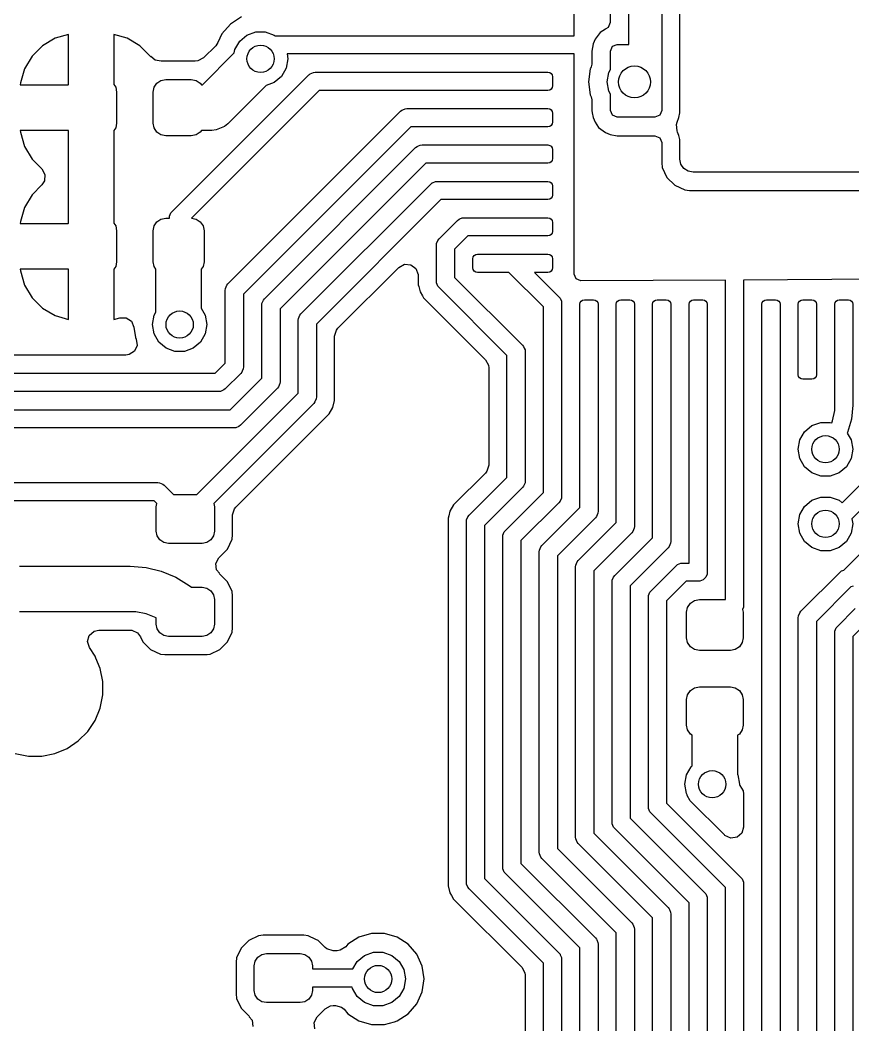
# Model space of a CAD drawing. Extents: x 51 to 261, y -150 to -32.
# Drawn here: x 104.66 to 113.81, y -124.84 to -113.8 of the extents above; entities that cross this region are included whole.
import ezdxf

# ---------------------------------------------------------------- set-up
doc = ezdxf.new("R2010")
doc.units = 0
doc.layers.add('BLACK', color=7, linetype='CONTINUOUS')

msp = doc.modelspace()

# ---------------------------------------------------------------- linework, layer by layer
at = {"layer": 'BLACK', "linetype": 'CONTINUOUS'}
for p, q in [((110.749239, -113.973566), (110.749239, -111.146814)), ((111.143739, -111.741567), (111.143739, -113.828619)), ((111.349239, -114.067566), (111.349239, -111.741566)), ((111.710989, -112.377203), (111.710989, -113.842965)), ((111.911489, -114.818707), (111.911489, -112.417566)), ((107.094421, -113.766361), (106.973344, -113.844172)), ((111.143739, -113.828619), (111.122065, -113.880945)), ((106.973344, -113.844172), (106.879094, -113.952942)), ((107.154471, -113.966508), (107.252377, -113.930874)), ((107.252377, -113.930874), (107.356565, -113.930874)), ((107.356565, -113.930874), (107.454471, -113.966508)), ((111.033976, -113.936013), (110.981055, -114.010599)), ((111.033978, -113.936011), (111.033976, -113.936013)), ((111.092278, -113.899379), (111.033978, -113.936011)), ((111.098059, -113.896985), (111.092278, -113.899379)), ((111.122065, -113.880945), (111.098059, -113.896985)), ((111.710989, -113.842965), (111.710989, -114.474648)), ((105.047045, -114.000533), (104.907864, -114.082844)), ((105.047048, -114.000531), (105.047045, -114.000533)), ((105.193237, -113.958059), (105.047048, -114.000531)), ((105.193239, -113.95806), (105.193237, -113.958059)), ((105.193239, -114.510041), (105.193239, -113.95806)), ((105.69324, -113.958059), (105.693239, -113.95806)), ((105.693239, -113.95806), (105.693239, -114.510041)), ((105.839429, -114.000531), (105.69324, -113.958059)), ((105.839432, -114.000533), (105.839429, -114.000531)), ((105.978613, -114.082844), (105.839432, -114.000533)), ((106.836566, -114.046061), (106.811454, -114.082228)), ((106.879092, -113.952945), (106.836566, -114.046061)), ((106.879094, -113.952942), (106.879092, -113.952945)), ((107.022563, -114.12371), (107.074658, -114.03348)), ((107.074658, -114.03348), (107.154471, -113.966508)), ((107.454471, -113.966508), (107.462882, -113.973566)), ((107.462882, -113.973566), (110.073989, -113.973566)), ((110.073989, -113.973566), (110.461489, -113.973566)), ((110.461489, -113.973566), (110.749239, -113.973566)), ((110.981055, -114.010599), (110.959383, -114.06292)), ((104.907855, -114.082851), (104.793524, -114.197182)), ((104.907864, -114.082844), (104.907855, -114.082851)), ((105.978622, -114.082851), (105.978613, -114.082844)), ((106.092953, -114.197182), (105.978622, -114.082851)), ((106.664667, -114.512566), (107.015935, -114.161297)), ((106.811454, -114.082228), (106.677748, -114.215934)), ((107.015935, -114.161297), (107.022563, -114.12371)), ((110.95938, -114.06293), (110.943739, -114.141567)), ((110.943739, -114.141567), (110.943739, -114.284722)), ((110.959383, -114.06292), (110.95938, -114.06293)), ((111.149239, -114.141566), (111.170913, -114.08924)), ((111.149239, -114.344527), (111.149239, -114.141566)), ((111.170913, -114.08924), (111.223239, -114.067566)), ((111.223239, -114.067566), (111.349239, -114.067566)), ((104.793517, -114.197191), (104.711207, -114.33637)), ((104.793524, -114.197182), (104.793517, -114.197191)), ((106.097738, -114.203351), (106.092953, -114.197182)), ((106.099203, -114.202214), (106.097738, -114.203351)), ((106.144664, -114.242567), (106.099203, -114.202214)), ((106.213698, -114.253335), (106.144664, -114.242567)), ((106.214985, -114.253166), (106.213698, -114.253335)), ((106.223341, -114.252066), (106.214985, -114.253166)), ((106.587199, -114.252066), (106.223341, -114.252066)), ((106.616425, -114.249419), (106.587199, -114.251601)), ((106.587199, -114.251601), (106.587199, -114.252066)), ((106.677748, -114.215934), (106.616425, -114.249419)), ((107.604471, -114.226316), (107.586379, -114.328922)), ((109.686489, -114.173566), (107.59517, -114.173566)), ((107.59517, -114.173566), (107.604471, -114.226316)), ((110.073989, -114.173566), (109.686489, -114.173566)), ((110.749239, -114.173566), (110.073989, -114.173566)), ((110.749239, -116.593162), (110.749239, -114.173566)), ((104.711205, -114.336375), (104.666094, -114.491647)), ((104.711207, -114.33637), (104.711205, -114.336375)), ((107.586379, -114.328922), (107.534284, -114.419152)), ((107.841783, -114.397549), (107.848914, -114.390419)), ((107.848914, -114.390419), (107.884962, -114.375487)), ((107.884962, -114.375487), (107.904471, -114.373566)), ((107.904471, -114.373566), (110.073989, -114.373566)), ((110.073989, -114.373566), (110.461489, -114.373566)), ((110.461489, -114.373566), (110.480623, -114.377372)), ((110.480623, -114.377372), (110.496844, -114.388211)), ((110.496844, -114.388211), (110.507683, -114.404432)), ((110.926823, -114.337862), (110.906342, -114.480316)), ((110.928613, -114.333943), (110.926823, -114.337862)), ((110.937053, -114.315459), (110.928613, -114.333943)), ((110.943739, -114.284722), (110.937053, -114.315459)), ((111.111989, -114.480316), (111.130081, -114.37771)), ((111.130081, -114.37771), (111.149239, -114.344527)), ((104.666093, -114.491653), (104.664448, -114.512565)), ((104.666094, -114.491647), (104.666093, -114.491653)), ((106.133896, -114.53899), (106.164244, -114.493571)), ((106.164244, -114.493571), (106.209663, -114.463223)), ((106.209663, -114.463223), (106.263239, -114.452566)), ((106.263239, -114.452566), (106.543239, -114.452566)), ((106.332528, -115.905366), (107.833761, -114.404134)), ((106.543239, -114.452566), (106.596815, -114.463223)), ((106.596815, -114.463223), (106.642234, -114.493571)), ((106.642234, -114.493571), (106.654926, -114.512566)), ((107.454471, -114.486124), (107.366026, -114.518314)), ((107.534284, -114.419152), (107.454471, -114.486124)), ((107.833761, -114.404134), (107.841783, -114.397549)), ((110.507683, -114.404432), (110.511489, -114.423566)), ((110.511489, -114.423566), (110.511489, -114.523566)), ((110.906342, -114.480316), (110.926823, -114.62277)), ((111.130081, -114.582922), (111.111989, -114.480316)), ((111.710989, -114.474648), (111.711989, -114.480316)), ((111.711989, -114.480316), (111.710989, -114.485983)), ((111.710989, -114.485983), (111.71099, -114.793566)), ((104.664448, -114.512565), (104.664449, -114.512566)), ((104.664449, -114.512566), (105.191552, -114.512566)), ((105.191552, -114.512566), (105.193239, -114.510041)), ((105.693239, -114.510041), (105.712582, -114.53899)), ((105.712582, -114.53899), (105.723239, -114.592566)), ((105.723239, -114.592566), (105.723239, -114.932566)), ((106.123239, -114.592566), (106.133896, -114.53899)), ((106.123239, -114.932566), (106.123239, -114.592566)), ((107.947171, -114.573566), (106.544017, -115.97672)), ((106.654926, -114.512566), (106.664667, -114.512566)), ((107.366026, -114.518314), (106.944998, -114.939343)), ((109.686489, -114.573566), (107.947171, -114.573566)), ((110.461489, -114.573566), (109.686489, -114.573566)), ((110.480623, -114.56976), (110.461489, -114.573566)), ((110.496844, -114.558921), (110.480623, -114.56976)), ((110.507683, -114.5427), (110.496844, -114.558921)), ((110.511489, -114.523566), (110.507683, -114.5427)), ((111.149239, -114.616104), (111.130081, -114.582922)), ((110.926823, -114.62277), (110.926823, -114.622771)), ((110.926823, -114.622771), (110.926824, -114.622773)), ((110.926824, -114.622773), (110.936045, -114.642964)), ((110.936045, -114.642964), (110.937052, -114.645168)), ((110.937052, -114.645168), (110.943739, -114.675909)), ((110.943739, -114.675909), (110.943739, -114.793566)), ((111.149239, -114.793566), (111.149239, -114.616104)), ((106.94476, -116.700155), (108.84206, -114.802856)), ((108.84206, -114.802856), (108.857213, -114.790419)), ((108.857213, -114.790419), (108.867771, -114.786045)), ((108.867771, -114.786045), (108.893262, -114.775487)), ((108.893262, -114.775487), (108.912771, -114.773566)), ((108.912771, -114.773566), (110.073989, -114.773566)), ((110.073989, -114.773566), (110.461489, -114.773566)), ((110.461489, -114.773566), (110.480623, -114.777372)), ((110.480623, -114.777372), (110.496844, -114.788211)), ((110.496844, -114.788211), (110.507683, -114.804432)), ((110.507683, -114.804432), (110.511489, -114.823566)), ((110.511489, -114.823566), (110.511489, -114.923566)), ((110.943739, -114.793566), (110.948905, -114.81954)), ((110.948905, -114.81954), (110.95938, -114.872201)), ((111.170913, -114.845892), (111.149239, -114.793566)), ((111.71099, -114.793566), (111.689316, -114.845892)), ((111.900847, -114.872207), (111.911489, -114.818707)), ((105.723239, -114.932566), (105.712582, -114.986142)), ((106.133896, -114.986142), (106.123239, -114.932566)), ((106.944998, -114.939343), (106.907118, -114.970428)), ((110.507683, -114.9427), (110.496844, -114.958921)), ((110.511489, -114.923566), (110.507683, -114.9427)), ((110.95938, -114.872201), (110.959383, -114.872211)), ((110.959383, -114.872211), (110.981053, -114.924528)), ((110.981053, -114.924528), (110.981055, -114.924532)), ((110.981055, -114.924532), (110.981056, -114.924533)), ((110.981056, -114.924533), (111.017684, -114.982827)), ((111.223239, -114.867566), (111.170913, -114.845892)), ((111.63699, -114.867566), (111.223239, -114.867566)), ((111.689316, -114.845892), (111.63699, -114.867566)), ((111.872394, -114.948302), (111.879862, -114.922869)), ((111.879862, -114.922869), (111.900847, -114.872207)), ((105.191552, -115.012566), (104.664449, -115.012566)), ((104.664449, -115.012566), (104.666093, -115.033476)), ((104.666093, -115.033476), (104.711207, -115.188761)), ((105.193239, -115.01509), (105.191552, -115.012566)), ((105.193239, -116.034041), (105.193239, -115.01509)), ((105.712582, -114.986142), (105.693239, -115.01509)), ((105.693239, -115.01509), (105.693239, -116.034041)), ((106.164244, -115.031561), (106.133896, -114.986142)), ((106.209663, -115.061909), (106.164244, -115.031561)), ((106.642234, -115.031561), (106.596815, -115.061909)), ((106.654926, -115.012566), (106.642234, -115.031561)), ((106.768221, -115.012566), (106.654926, -115.012566)), ((106.816994, -115.007762), (106.768221, -115.012566)), ((106.907114, -114.970433), (106.816994, -115.007762)), ((106.907118, -114.970428), (106.907114, -114.970433)), ((108.954192, -114.973566), (107.115471, -116.812287)), ((109.686489, -114.973566), (108.954192, -114.973566)), ((110.461489, -114.973566), (109.686489, -114.973566)), ((110.480623, -114.96976), (110.461489, -114.973566)), ((110.496844, -114.958921), (110.480623, -114.96976)), ((111.017684, -114.982827), (111.092272, -115.035749)), ((111.092272, -115.035749), (111.144598, -115.057423)), ((111.879863, -115.017769), (111.872394, -114.948302)), ((111.88637, -115.033476), (111.879863, -115.017769)), ((111.900844, -115.068419), (111.88637, -115.033476)), ((106.263239, -115.072566), (106.209663, -115.061909)), ((106.543239, -115.072566), (106.263239, -115.072566)), ((106.596815, -115.061909), (106.543239, -115.072566)), ((111.144598, -115.057423), (111.223239, -115.073066)), ((111.223239, -115.073066), (111.223241, -115.073066)), ((111.223241, -115.073066), (111.636989, -115.073066)), ((111.636989, -115.073066), (111.689315, -115.09474)), ((111.689315, -115.09474), (111.710989, -115.147066)), ((111.710989, -115.147066), (111.710989, -115.369926)), ((111.900847, -115.06843), (111.900844, -115.068419)), ((111.909863, -115.113756), (111.900847, -115.06843)), ((111.911489, -115.121929), (111.909863, -115.113756)), ((111.911489, -115.329566), (111.911489, -115.121929)), ((104.711207, -115.188761), (104.793517, -115.32794)), ((107.347066, -116.863535), (109.007746, -115.202855)), ((109.007746, -115.202855), (109.022899, -115.190419)), ((109.022899, -115.190419), (109.039903, -115.183376)), ((109.039903, -115.183376), (109.058948, -115.175487)), ((109.058948, -115.175487), (109.078457, -115.173566)), ((109.078457, -115.173566), (110.073989, -115.173566)), ((110.073989, -115.173566), (110.461489, -115.173566)), ((110.461489, -115.173566), (110.480623, -115.177372)), ((110.480623, -115.177372), (110.496844, -115.188211)), ((110.496844, -115.188211), (110.507683, -115.204432)), ((110.507683, -115.204432), (110.511489, -115.223566)), ((110.511489, -115.223566), (110.511489, -115.323566)), ((104.793517, -115.32794), (104.793524, -115.327949)), ((104.793524, -115.327949), (104.90246, -115.436885)), ((109.119879, -115.373566), (107.517777, -116.975668)), ((109.686489, -115.373566), (109.119879, -115.373566)), ((110.461489, -115.373566), (109.686489, -115.373566)), ((110.480623, -115.36976), (110.461489, -115.373566)), ((110.496844, -115.358921), (110.480623, -115.36976)), ((110.507683, -115.3427), (110.496844, -115.358921)), ((110.511489, -115.323566), (110.507683, -115.3427)), ((111.710989, -115.369926), (111.717595, -115.420104)), ((111.92245, -115.384672), (111.911489, -115.329566)), ((111.953666, -115.431389), (111.92245, -115.384672)), ((104.90246, -115.436885), (104.935945, -115.498208)), ((111.717595, -115.420104), (111.717595, -115.420106)), ((111.717595, -115.420106), (111.768938, -115.530211)), ((112.000383, -115.462605), (111.953666, -115.431389)), ((112.055489, -115.473566), (112.000383, -115.462605)), ((114.967489, -115.473566), (112.055489, -115.473566)), ((104.930961, -115.5679), (104.90246, -115.612247)), ((104.935945, -115.498208), (104.930961, -115.5679)), ((107.747066, -117.029221), (109.173432, -115.602855)), ((109.173432, -115.602855), (109.188586, -115.590419)), ((109.188586, -115.590419), (109.193267, -115.58848)), ((109.193267, -115.58848), (109.224634, -115.575487)), ((109.224634, -115.575487), (109.244143, -115.573566)), ((109.244143, -115.573566), (110.073989, -115.573566)), ((110.073989, -115.573566), (110.461489, -115.573566)), ((110.461489, -115.573566), (110.480623, -115.577372)), ((110.480623, -115.577372), (110.496844, -115.588211)), ((110.496844, -115.588211), (110.507683, -115.604432)), ((110.507683, -115.604432), (110.511489, -115.623566)), ((111.768938, -115.530211), (111.854845, -115.616118)), ((104.90246, -115.612247), (104.793524, -115.721182)), ((110.511489, -115.623566), (110.511489, -115.723566)), ((111.854845, -115.616118), (111.909897, -115.641788)), ((111.909897, -115.641788), (111.96495, -115.66746)), ((111.96495, -115.66746), (112.015126, -115.674066)), ((112.015126, -115.674066), (115.007851, -115.674065)), ((104.793517, -115.721191), (104.711207, -115.86037)), ((104.793524, -115.721182), (104.793517, -115.721191)), ((109.285565, -115.773566), (107.917777, -117.141354)), ((109.686489, -115.773566), (109.285565, -115.773566)), ((110.461489, -115.773566), (109.686489, -115.773566)), ((110.480623, -115.76976), (110.461489, -115.773566)), ((110.496844, -115.758921), (110.480623, -115.76976)), ((110.507683, -115.7427), (110.496844, -115.758921)), ((110.511489, -115.723566), (110.507683, -115.7427)), ((104.711205, -115.860375), (104.666094, -116.015647)), ((104.711207, -115.86037), (104.711205, -115.860375)), ((106.30516, -115.956568), (106.320092, -115.92052)), ((106.320092, -115.92052), (106.332528, -115.905366)), ((104.666093, -116.015653), (104.664448, -116.036565)), ((104.664448, -116.036565), (104.664449, -116.036566)), ((104.664449, -116.036566), (105.191552, -116.036566)), ((104.666094, -116.015647), (104.666093, -116.015653)), ((105.191552, -116.036566), (105.193239, -116.034041)), ((105.693239, -116.034041), (105.712582, -116.06299)), ((106.133896, -116.06299), (106.164244, -116.017571)), ((106.164244, -116.017571), (106.209663, -115.987223)), ((106.209663, -115.987223), (106.263239, -115.976566)), ((106.263239, -115.976566), (106.303239, -115.976566)), ((106.303239, -115.976077), (106.30516, -115.956568)), ((106.303239, -115.976566), (106.303239, -115.976077)), ((106.544017, -115.97672), (106.596815, -115.987223)), ((106.596815, -115.987223), (106.642234, -116.017571)), ((106.642234, -116.017571), (106.672582, -116.06299)), ((109.265778, -116.206495), (109.469418, -116.002856)), ((109.469418, -116.002856), (109.484571, -115.990419)), ((109.484571, -115.990419), (109.495129, -115.986045)), ((109.495129, -115.986045), (109.52062, -115.975487)), ((109.52062, -115.975487), (109.540129, -115.973566)), ((109.540129, -115.973566), (110.073989, -115.973566)), ((110.073989, -115.973566), (110.461489, -115.973566)), ((110.461489, -115.973566), (110.480623, -115.977372)), ((110.480623, -115.977372), (110.496844, -115.988211)), ((110.496844, -115.988211), (110.507683, -116.004432)), ((110.507683, -116.004432), (110.511489, -116.023566)), ((110.511489, -116.023566), (110.511489, -116.123566)), ((105.712582, -116.06299), (105.723239, -116.116566)), ((105.723239, -116.116566), (105.723239, -116.456566)), ((106.123239, -116.116566), (106.133896, -116.06299)), ((106.123239, -116.456566), (106.123239, -116.116566)), ((106.672582, -116.06299), (106.683239, -116.116566)), ((106.683239, -116.116566), (106.683239, -116.456566)), ((110.496844, -116.158921), (110.480623, -116.16976)), ((110.507683, -116.1427), (110.496844, -116.158921)), ((110.511489, -116.123566), (110.507683, -116.1427)), ((109.236489, -116.277206), (109.23841, -116.257697)), ((109.23841, -116.257697), (109.253342, -116.221649)), ((109.253342, -116.221649), (109.265778, -116.206495)), ((109.58155, -116.173566), (109.436489, -116.318627)), ((109.686489, -116.173566), (109.58155, -116.173566)), ((110.461489, -116.173566), (109.686489, -116.173566)), ((110.480623, -116.16976), (110.461489, -116.173566)), ((109.236489, -116.669926), (109.236489, -116.277206)), ((109.436489, -116.318627), (109.436489, -116.628504)), ((109.651134, -116.388211), (109.667355, -116.377372)), ((109.667355, -116.377372), (109.686489, -116.373566)), ((109.686489, -116.373566), (110.461489, -116.373566)), ((110.461489, -116.373566), (110.480623, -116.377372)), ((110.480623, -116.377372), (110.496844, -116.388211)), ((105.723239, -116.456566), (105.712582, -116.510142)), ((106.133896, -116.510142), (106.123239, -116.456566)), ((106.683239, -116.456566), (106.672582, -116.510142)), ((108.824308, -116.518372), (108.885631, -116.484887)), ((108.885631, -116.484887), (108.955323, -116.489871)), ((108.955323, -116.489871), (109.011256, -116.531743)), ((109.636489, -116.423566), (109.640295, -116.404432)), ((109.636489, -116.523566), (109.636489, -116.423566)), ((109.640295, -116.404432), (109.651134, -116.388211)), ((110.496844, -116.388211), (110.507683, -116.404432)), ((110.507683, -116.404432), (110.511489, -116.423566)), ((110.511489, -116.423566), (110.511489, -116.523566)), ((105.191552, -116.536566), (104.664449, -116.536566)), ((104.664449, -116.536566), (104.666093, -116.557476)), ((104.666093, -116.557476), (104.711207, -116.712761)), ((105.193239, -116.53909), (105.191552, -116.536566)), ((105.193239, -117.09107), (105.193239, -116.53909)), ((105.712582, -116.510142), (105.693239, -116.53909)), ((105.693239, -116.53909), (105.693239, -117.091069)), ((106.153239, -116.53909), (106.133896, -116.510142)), ((106.153239, -117.01063), (106.153239, -116.53909)), ((106.672582, -116.510142), (106.653239, -116.53909)), ((106.653239, -116.53909), (106.653239, -116.968258)), ((108.154596, -117.188084), (108.824308, -116.518372)), ((109.011256, -116.531743), (109.035673, -116.597207)), ((109.035673, -116.597207), (109.035989, -116.606053)), ((109.640295, -116.5427), (109.636489, -116.523566)), ((109.651134, -116.558921), (109.640295, -116.5427)), ((109.667355, -116.56976), (109.651134, -116.558921)), ((109.686489, -116.573566), (109.667355, -116.56976)), ((110.032567, -116.573566), (109.686489, -116.573566)), ((110.411489, -116.952487), (110.032567, -116.573566)), ((110.461489, -116.573566), (110.315411, -116.573566)), ((110.315411, -116.573566), (110.582199, -116.840355)), ((110.480623, -116.56976), (110.461489, -116.573566)), ((110.496844, -116.558921), (110.480623, -116.56976)), ((110.507683, -116.5427), (110.496844, -116.558921)), ((110.511489, -116.523566), (110.507683, -116.5427)), ((110.74924, -116.593565), (110.749239, -116.593162)), ((110.771199, -116.645772), (110.74924, -116.593565)), ((106.932324, -116.715309), (106.94476, -116.700155)), ((109.035989, -116.606053), (109.035989, -116.709488)), ((109.035989, -116.709488), (109.041361, -116.729536)), ((109.23841, -116.689435), (109.236489, -116.669926)), ((109.253342, -116.725483), (109.23841, -116.689435)), ((109.436489, -116.628504), (110.1822, -117.374216)), ((110.823642, -116.667161), (110.771199, -116.645772)), ((112.411489, -116.65852), (110.823642, -116.667161)), ((112.411489, -116.923566), (112.411489, -116.65852)), ((115.940471, -116.639316), (112.611489, -116.657431)), ((112.611489, -116.657431), (112.611489, -116.923566)), ((104.711207, -116.712761), (104.793517, -116.85194)), ((106.915471, -116.770866), (106.917392, -116.751357)), ((106.915471, -117.57179), (106.915471, -116.770866)), ((106.917392, -116.751357), (106.932324, -116.715309)), ((107.115471, -116.812287), (107.115471, -117.613212)), ((109.041361, -116.729536), (109.056468, -116.785917)), ((109.056468, -116.785917), (109.05647, -116.78592)), ((109.05647, -116.78592), (109.082997, -116.831865)), ((109.265778, -116.740637), (109.253342, -116.725483)), ((110.011489, -117.486347), (109.265778, -116.740637)), ((104.793517, -116.85194), (104.793524, -116.851949)), ((104.793524, -116.851949), (104.907855, -116.96628)), ((107.317777, -116.934246), (107.319698, -116.914737)), ((107.319698, -116.914737), (107.33463, -116.878689)), ((107.33463, -116.878689), (107.347066, -116.863535)), ((109.082997, -116.831865), (109.082998, -116.831868)), ((109.082998, -116.831868), (109.096024, -116.85443)), ((109.096024, -116.85443), (109.09603, -116.854438)), ((109.09603, -116.854438), (109.77467, -117.533078)), ((110.582199, -116.840355), (110.594636, -116.855508)), ((110.594636, -116.855508), (110.594636, -116.855509)), ((110.594636, -116.855509), (110.609568, -116.891557)), ((110.609568, -116.891557), (110.611489, -116.911066)), ((110.611489, -116.911066), (110.611489, -119.033403)), ((110.811489, -116.923566), (110.815295, -116.904432)), ((110.811489, -117.311066), (110.811489, -116.923566)), ((110.815295, -116.904432), (110.826134, -116.888211)), ((110.826134, -116.888211), (110.842355, -116.877372)), ((110.842355, -116.877372), (110.861489, -116.873566)), ((110.861489, -116.873566), (110.961489, -116.873566)), ((110.961489, -116.873566), (110.980623, -116.877372)), ((110.980623, -116.877372), (110.996844, -116.888211)), ((110.996844, -116.888211), (111.007683, -116.904432)), ((111.007683, -116.904432), (111.011489, -116.923566)), ((111.011489, -116.923566), (111.011489, -117.311066)), ((111.211489, -116.923566), (111.215295, -116.904432)), ((111.211489, -117.311066), (111.211489, -116.923566)), ((111.215295, -116.904432), (111.226134, -116.888211)), ((111.226134, -116.888211), (111.242355, -116.877372)), ((111.242355, -116.877372), (111.261489, -116.873566)), ((111.261489, -116.873566), (111.361489, -116.873566)), ((111.361489, -116.873566), (111.380623, -116.877372)), ((111.380623, -116.877372), (111.396844, -116.888211)), ((111.396844, -116.888211), (111.407683, -116.904432)), ((111.407683, -116.904432), (111.411489, -116.923566)), ((111.411489, -116.923566), (111.411489, -117.311066)), ((111.611489, -116.923566), (111.615295, -116.904432)), ((111.611489, -117.311066), (111.611489, -116.923566)), ((111.615295, -116.904432), (111.626134, -116.888211)), ((111.626134, -116.888211), (111.642355, -116.877372)), ((111.642355, -116.877372), (111.661489, -116.873566)), ((111.661489, -116.873566), (111.761489, -116.873566)), ((111.761489, -116.873566), (111.780623, -116.877372)), ((111.780623, -116.877372), (111.796844, -116.888211)), ((111.796844, -116.888211), (111.807683, -116.904432)), ((111.807683, -116.904432), (111.811489, -116.923566)), ((111.811489, -116.923566), (111.811489, -117.311066)), ((112.011489, -116.923566), (112.015295, -116.904432)), ((112.011489, -117.311066), (112.011489, -116.923566)), ((112.015295, -116.904432), (112.026134, -116.888211)), ((112.026134, -116.888211), (112.042355, -116.877372)), ((112.042355, -116.877372), (112.061489, -116.873566)), ((112.061489, -116.873566), (112.161489, -116.873566)), ((112.161489, -116.873566), (112.180623, -116.877372)), ((112.180623, -116.877372), (112.196844, -116.888211)), ((112.196844, -116.888211), (112.207683, -116.904432)), ((112.207683, -116.904432), (112.211489, -116.923566)), ((112.211489, -116.923566), (112.211489, -117.311066)), ((112.411489, -117.311066), (112.411489, -116.923566)), ((112.611489, -116.923566), (112.611489, -117.311066)), ((112.811489, -116.923566), (112.815295, -116.904432)), ((112.811489, -117.311066), (112.811489, -116.923566)), ((112.815295, -116.904432), (112.826134, -116.888211)), ((112.826134, -116.888211), (112.842355, -116.877372)), ((112.842355, -116.877372), (112.861489, -116.873566)), ((112.861489, -116.873566), (112.961489, -116.873566)), ((112.961489, -116.873566), (112.980623, -116.877372)), ((112.980623, -116.877372), (112.996844, -116.888211)), ((112.996844, -116.888211), (113.007683, -116.904432)), ((113.007683, -116.904432), (113.011489, -116.923566)), ((113.011489, -116.923566), (113.011489, -117.311066)), ((113.211489, -116.923566), (113.215295, -116.904432)), ((113.211489, -117.698566), (113.211489, -116.923566)), ((113.215295, -116.904432), (113.226134, -116.888211)), ((113.226134, -116.888211), (113.242355, -116.877372)), ((113.242355, -116.877372), (113.261489, -116.873566)), ((113.261489, -116.873566), (113.361489, -116.873566)), ((113.361489, -116.873566), (113.380623, -116.877372)), ((113.380623, -116.877372), (113.396844, -116.888211)), ((113.396844, -116.888211), (113.407683, -116.904432)), ((113.407683, -116.904432), (113.411489, -116.923566)), ((113.411489, -116.923566), (113.411489, -117.698566)), ((113.611489, -116.923566), (113.615295, -116.904432)), ((113.611489, -117.311066), (113.611489, -116.923566)), ((113.615295, -116.904432), (113.626134, -116.888211)), ((113.626134, -116.888211), (113.642355, -116.877372)), ((113.642355, -116.877372), (113.661489, -116.873566)), ((113.661489, -116.873566), (113.761489, -116.873566)), ((113.761489, -116.873566), (113.780623, -116.877372)), ((113.780623, -116.877372), (113.796844, -116.888211)), ((113.796844, -116.888211), (113.807683, -116.904432)), ((113.807683, -116.904432), (113.811489, -116.923566)), ((113.811489, -116.923566), (113.811489, -117.311066)), ((104.907855, -116.96628), (104.907864, -116.966287)), ((104.907864, -116.966287), (105.047043, -117.048597)), ((106.133563, -117.04471), (106.153239, -117.01063)), ((106.653239, -116.968258), (106.697379, -117.04471)), ((107.317777, -117.73517), (107.317777, -116.934246)), ((107.517777, -116.975668), (107.517777, -117.776592)), ((107.73463, -117.044375), (107.747066, -117.029221)), ((110.411489, -118.991981), (110.411489, -116.952487)), ((105.047043, -117.048597), (105.193239, -117.09107)), ((105.693239, -117.091069), (105.756351, -117.072735)), ((105.756351, -117.072735), (105.826221, -117.072934)), ((105.826221, -117.072934), (105.884891, -117.110876)), ((105.884891, -117.110876), (105.913684, -117.174164)), ((106.115471, -117.147316), (106.133563, -117.04471)), ((106.133563, -117.249922), (106.115471, -117.147316)), ((106.697379, -117.04471), (106.715471, -117.147316)), ((106.715471, -117.147316), (106.697379, -117.249922)), ((107.717777, -117.099932), (107.719698, -117.080423)), ((107.717777, -117.900856), (107.717777, -117.099932)), ((107.719698, -117.080423), (107.73463, -117.044375)), ((107.917777, -117.141354), (107.917777, -117.942278)), ((105.913684, -117.174164), (105.930305, -117.28977)), ((106.185658, -117.340152), (106.133563, -117.249922)), ((106.697379, -117.249922), (106.645284, -117.340152)), ((108.118277, -117.275765), (108.137962, -117.208726)), ((108.137962, -117.208726), (108.154596, -117.188084)), ((105.930305, -117.28977), (105.930305, -117.289771)), ((105.930305, -117.289771), (105.930306, -117.289773)), ((105.930306, -117.289773), (105.937944, -117.306498)), ((105.937944, -117.306498), (105.938066, -117.306764)), ((105.938066, -117.306764), (105.948009, -117.375923)), ((106.265471, -117.407124), (106.185658, -117.340152)), ((106.645284, -117.340152), (106.565471, -117.407124)), ((108.118277, -117.902716), (108.118277, -117.275765)), ((110.1822, -117.374216), (110.194637, -117.389369)), ((110.811489, -119.157667), (110.811489, -117.311066)), ((111.011489, -117.311066), (111.011489, -119.199089)), ((111.211489, -119.323352), (111.211489, -117.311066)), ((111.411489, -117.311066), (111.411489, -119.364774)), ((111.611489, -119.489038), (111.611489, -117.311066)), ((111.811489, -117.311066), (111.811489, -119.53046)), ((112.011489, -119.768482), (112.011489, -117.311066)), ((112.211489, -117.311066), (112.211489, -119.868482)), ((112.411489, -120.168482), (112.411489, -117.311066)), ((112.611489, -117.311066), (112.611489, -120.23228)), ((112.811489, -129.236089), (112.811489, -117.311066)), ((113.011489, -117.311066), (113.011489, -129.277511)), ((113.611489, -118.033461), (113.611489, -117.311066)), ((113.811489, -117.311066), (113.811489, -118.033461)), ((105.825271, -117.482275), (99.095372, -117.482275)), ((105.860205, -117.477252), (105.825271, -117.482275)), ((105.918984, -117.439478), (105.860205, -117.477252)), ((105.948009, -117.375923), (105.918984, -117.439478)), ((106.363377, -117.442758), (106.265471, -117.407124)), ((106.467565, -117.442758), (106.363377, -117.442758)), ((106.565471, -117.407124), (106.467565, -117.442758)), ((110.194637, -117.389369), (110.201242, -117.405316)), ((110.201242, -117.405316), (110.209568, -117.425417)), ((110.209568, -117.425417), (110.211489, -117.444926)), ((110.211489, -117.444926), (110.211489, -118.867717)), ((106.804486, -117.682775), (106.915471, -117.57179)), ((109.77467, -117.533078), (109.808155, -117.594401)), ((109.808155, -117.594401), (109.810989, -117.620759)), ((110.011489, -118.826295), (110.011489, -117.486347)), ((99.134934, -117.682775), (106.804486, -117.682775)), ((107.086181, -117.683923), (106.916619, -117.853486)), ((107.098618, -117.66877), (107.086181, -117.683923)), ((107.102991, -117.658211), (107.098618, -117.66877)), ((107.11355, -117.632721), (107.102991, -117.658211)), ((107.115471, -117.613212), (107.11355, -117.632721)), ((109.810989, -117.620759), (109.810989, -118.691884)), ((113.215295, -117.7177), (113.211489, -117.698566)), ((113.411489, -117.698566), (113.407683, -117.7177)), ((106.970172, -118.082775), (107.317777, -117.73517)), ((107.515856, -117.796101), (107.500925, -117.832149)), ((107.517777, -117.776592), (107.515856, -117.796101)), ((113.226134, -117.733921), (113.215295, -117.7177)), ((113.242355, -117.74476), (113.226134, -117.733921)), ((113.261489, -117.748566), (113.242355, -117.74476)), ((113.361489, -117.748566), (113.261489, -117.748566)), ((113.380623, -117.74476), (113.361489, -117.748566)), ((113.396844, -117.733921), (113.380623, -117.74476)), ((113.407683, -117.7177), (113.396844, -117.733921)), ((106.845908, -117.882775), (99.176355, -117.882775)), ((106.605067, -119.013566), (107.717777, -117.900856)), ((106.865417, -117.880854), (106.845908, -117.882775)), ((106.901465, -117.865922), (106.865417, -117.880854)), ((106.916619, -117.853486), (106.901465, -117.865922)), ((107.488488, -117.847302), (107.082305, -118.253486)), ((107.500925, -117.832149), (107.488488, -117.847302)), ((108.118277, -117.98184), (108.118277, -117.902716)), ((107.888488, -118.012988), (106.789259, -119.112217)), ((107.900924, -117.997835), (107.888488, -118.012988)), ((107.915856, -117.961787), (107.900924, -117.997835)), ((107.917777, -117.942278), (107.915856, -117.961787)), ((108.097799, -118.058266), (108.118277, -117.98184)), ((113.611489, -118.033465), (113.611489, -118.033461)), ((113.611489, -118.033467), (113.611489, -118.033465)), ((113.611492, -118.091037), (113.611489, -118.033467)), ((113.811488, -118.033467), (113.796422, -118.186511)), ((113.811489, -118.033461), (113.811488, -118.033467)), ((99.334934, -118.082775), (106.970172, -118.082775)), ((107.539933, -118.645093), (108.058237, -118.126789)), ((108.058237, -118.126789), (108.097799, -118.058266)), ((113.589034, -118.203966), (113.611492, -118.091037)), ((107.082305, -118.253486), (107.067151, -118.265922)), ((113.281176, -118.324641), (113.360989, -118.257669)), ((113.360989, -118.257669), (113.458895, -118.222035)), ((113.458895, -118.222035), (113.563083, -118.222035)), ((113.563083, -118.222035), (113.579131, -118.227875)), ((113.579131, -118.227875), (113.589034, -118.203966)), ((113.796422, -118.186511), (113.751784, -118.333686)), ((107.011594, -118.282775), (99.376355, -118.282775)), ((107.031103, -118.280854), (107.011594, -118.282775)), ((107.067151, -118.265922), (107.031103, -118.280854)), ((113.229081, -118.414871), (113.281176, -118.324641)), ((113.751784, -118.333686), (113.749015, -118.338866)), ((113.749015, -118.338866), (113.792897, -118.414871)), ((113.210989, -118.517477), (113.229081, -118.414871)), ((113.792897, -118.414871), (113.810989, -118.517477)), ((113.229081, -118.620083), (113.210989, -118.517477)), ((113.810989, -118.517477), (113.792897, -118.620083)), ((107.033308, -119.151718), (107.539933, -118.645093)), ((109.810989, -118.691884), (109.791304, -118.758923)), ((113.281176, -118.710313), (113.229081, -118.620083)), ((113.792897, -118.620083), (113.740802, -118.710313)), ((109.77467, -118.779565), (109.424828, -119.129406)), ((109.791304, -118.758923), (109.77467, -118.779565)), ((113.360989, -118.777285), (113.281176, -118.710313)), ((113.458895, -118.812919), (113.360989, -118.777285)), ((113.660989, -118.777285), (113.563083, -118.812919)), ((113.740802, -118.710313), (113.660989, -118.777285)), ((102.934934, -118.882775), (106.175698, -118.882775)), ((106.175698, -118.882775), (106.195207, -118.884696)), ((106.195207, -118.884696), (106.231255, -118.899628)), ((106.231255, -118.899628), (106.246409, -118.912064)), ((106.246409, -118.912064), (106.347911, -119.013566)), ((109.594576, -119.243208), (110.011489, -118.826295)), ((110.209568, -118.887226), (110.194636, -118.923274)), ((110.211489, -118.867717), (110.209568, -118.887226)), ((113.563083, -118.812919), (113.458895, -118.812919)), ((113.693607, -119.105039), (113.901063, -118.897601)), ((106.347911, -119.013566), (106.605067, -119.013566)), ((110.1822, -118.938428), (109.765287, -119.355341)), ((109.994576, -119.408894), (110.411489, -118.991981)), ((110.194636, -118.923274), (110.1822, -118.938428)), ((106.134276, -119.082775), (102.976355, -119.082775)), ((106.163718, -119.112217), (106.134276, -119.082775)), ((106.156489, -119.148566), (106.163718, -119.112217)), ((106.789259, -119.112217), (106.796489, -119.148566)), ((109.424822, -119.129414), (109.385269, -119.197923)), ((109.424828, -119.129406), (109.424822, -119.129414)), ((110.5822, -119.104114), (110.165287, -119.521027)), ((110.594636, -119.08896), (110.5822, -119.104114)), ((110.609568, -119.052912), (110.594636, -119.08896)), ((110.611489, -119.033403), (110.609568, -119.052912)), ((113.281176, -119.144641), (113.360989, -119.077669)), ((113.360989, -119.077669), (113.458895, -119.042035)), ((113.458895, -119.042035), (113.563083, -119.042035)), ((113.563083, -119.042035), (113.660989, -119.077669)), ((113.660989, -119.077669), (113.693607, -119.105039)), ((114.042479, -119.039029), (113.800949, -119.280538)), ((106.156489, -119.418566), (106.156489, -119.148566)), ((106.796489, -119.148566), (106.796489, -119.418566)), ((106.996989, -119.239399), (107.016674, -119.17236)), ((106.996989, -119.457882), (106.996989, -119.239399)), ((107.016674, -119.17236), (107.033308, -119.151718)), ((109.371613, -119.248881), (109.364787, -119.274357)), ((109.385266, -119.197928), (109.371613, -119.248881)), ((109.385269, -119.197923), (109.385266, -119.197928)), ((109.58214, -119.258362), (109.594576, -119.243208)), ((110.394576, -119.57458), (110.811489, -119.157667)), ((111.009568, -119.218598), (110.994636, -119.254646)), ((111.011489, -119.199089), (111.009568, -119.218598)), ((113.210989, -119.337477), (113.229081, -119.234871)), ((113.229081, -119.234871), (113.281176, -119.144641)), ((113.711338, -119.844234), (114.411489, -119.144084)), ((109.364787, -119.274357), (109.364787, -123.315002)), ((109.565287, -119.313919), (109.567208, -119.29441)), ((109.565287, -123.27544), (109.565287, -119.313919)), ((109.567208, -119.29441), (109.58214, -119.258362)), ((109.765287, -119.355341), (109.765287, -123.234018)), ((110.9822, -119.2698), (110.565287, -119.686713)), ((110.794576, -119.740265), (111.211489, -119.323352)), ((110.994636, -119.254646), (110.9822, -119.2698)), ((113.229081, -119.440083), (113.210989, -119.337477)), ((113.810989, -119.337477), (113.792897, -119.440083)), ((113.800949, -119.280538), (113.810989, -119.337477)), ((106.166765, -119.470228), (106.156489, -119.418566)), ((106.19603, -119.514025), (106.166765, -119.470228)), ((106.786213, -119.470228), (106.756948, -119.514025)), ((106.796489, -119.418566), (106.786213, -119.470228)), ((106.990557, -119.506739), (106.996989, -119.457882)), ((109.965287, -119.479605), (109.967208, -119.460096)), ((109.967208, -119.460096), (109.98214, -119.424048)), ((109.98214, -119.424048), (109.994576, -119.408894)), ((111.3822, -119.435485), (110.965287, -119.852398)), ((111.394636, -119.420331), (111.3822, -119.435485)), ((111.409568, -119.384283), (111.394636, -119.420331)), ((111.411489, -119.364774), (111.409568, -119.384283)), ((113.281176, -119.530313), (113.229081, -119.440083)), ((113.792897, -119.440083), (113.740802, -119.530313)), ((106.239827, -119.54329), (106.19603, -119.514025)), ((106.291489, -119.553566), (106.239827, -119.54329)), ((106.661489, -119.553566), (106.291489, -119.553566)), ((106.713151, -119.54329), (106.661489, -119.553566)), ((106.756948, -119.514025), (106.713151, -119.54329)), ((106.940554, -119.61397), (106.990557, -119.506739)), ((109.965287, -123.109755), (109.965287, -119.479605)), ((110.165287, -119.521027), (110.165287, -123.068333)), ((110.38214, -119.589734), (110.394576, -119.57458)), ((111.194576, -119.905951), (111.611489, -119.489038)), ((111.809568, -119.549969), (111.794636, -119.586017)), ((111.811489, -119.53046), (111.809568, -119.549969)), ((113.360989, -119.597285), (113.281176, -119.530313)), ((113.740802, -119.530313), (113.660989, -119.597285)), ((106.849222, -119.705302), (106.89262, -119.661904)), ((106.89262, -119.661904), (106.940554, -119.61397)), ((110.365287, -119.645291), (110.367208, -119.625782)), ((110.365287, -122.944069), (110.365287, -119.645291)), ((110.367208, -119.625782), (110.38214, -119.589734)), ((110.565287, -119.686713), (110.565287, -122.902647)), ((111.7822, -119.601171), (111.365287, -120.018084)), ((111.794636, -119.586017), (111.7822, -119.601171)), ((113.458895, -119.632919), (113.360989, -119.597285)), ((113.563083, -119.632919), (113.458895, -119.632919)), ((113.660989, -119.597285), (113.563083, -119.632919)), ((104.654956, -119.803566), (105.873027, -119.803566)), ((105.873027, -119.803566), (105.873032, -119.803566)), ((105.873032, -119.803566), (105.873035, -119.803566)), ((105.873035, -119.803566), (106.045655, -119.817159)), ((106.814124, -119.771092), (106.845632, -119.708731)), ((106.821332, -119.840589), (106.814124, -119.771092)), ((106.845632, -119.708731), (106.849392, -119.705472)), ((106.849392, -119.705472), (106.849222, -119.705302)), ((110.765287, -119.810976), (110.767208, -119.791467)), ((110.767208, -119.791467), (110.78214, -119.755419)), ((110.78214, -119.755419), (110.794576, -119.740265)), ((111.594576, -120.071637), (111.868442, -119.797771)), ((111.868442, -119.797771), (111.883596, -119.785335)), ((111.883596, -119.785335), (111.919644, -119.770403)), ((111.919644, -119.770403), (111.939153, -119.768482)), ((111.939153, -119.768482), (112.011489, -119.768482)), ((106.045655, -119.817159), (106.214023, -119.857591)), ((106.214023, -119.857591), (106.373991, -119.923867)), ((106.85205, -119.879001), (106.821332, -119.840589)), ((106.849222, -119.88183), (106.85205, -119.879001)), ((106.856893, -119.889501), (106.849222, -119.88183)), ((106.940554, -119.973162), (106.856893, -119.889501)), ((110.765287, -122.778383), (110.765287, -119.810976)), ((110.965287, -119.852398), (110.965287, -122.736961)), ((111.18214, -119.921105), (111.194576, -119.905951)), ((112.209568, -119.887991), (112.194636, -119.924039)), ((112.211489, -119.868482), (112.209568, -119.887991)), ((113.240778, -120.2978), (113.671812, -119.866766)), ((113.671812, -119.866766), (113.686966, -119.85433)), ((113.686966, -119.85433), (113.699899, -119.848973)), ((113.699899, -119.848973), (113.711338, -119.844234)), ((106.373991, -119.923867), (106.521621, -120.014355)), ((106.521621, -120.014355), (106.544109, -120.033566)), ((106.990557, -120.080393), (106.940554, -119.973162)), ((111.165287, -119.976662), (111.167208, -119.957153)), ((111.165287, -122.612697), (111.165287, -119.976662)), ((111.167208, -119.957153), (111.18214, -119.921105)), ((111.365287, -120.018084), (111.365287, -122.571275)), ((111.980575, -119.968482), (111.765287, -120.18377)), ((112.111489, -119.968482), (111.980575, -119.968482)), ((112.130998, -119.966561), (112.111489, -119.968482)), ((112.167046, -119.951629), (112.130998, -119.966561)), ((112.194636, -119.924039), (112.167046, -119.951629)), ((113.815075, -120.020624), (113.790702, -120.030719)), ((106.544109, -120.033566), (106.661489, -120.033566)), ((106.661489, -120.033566), (106.713151, -120.043842)), ((106.713151, -120.043842), (106.756948, -120.073107)), ((106.756948, -120.073107), (106.786213, -120.116904)), ((106.786213, -120.116904), (106.796489, -120.168566)), ((106.996989, -120.12925), (106.990557, -120.080393)), ((106.996989, -120.477882), (106.996989, -120.12925)), ((111.565287, -120.142348), (111.567208, -120.122839)), ((111.567208, -120.122839), (111.58214, -120.086791)), ((111.58214, -120.086791), (111.594576, -120.071637)), ((113.790702, -120.030719), (113.411489, -120.409933)), ((106.796489, -120.168566), (106.796489, -120.438566)), ((111.565287, -122.447011), (111.565287, -120.142348)), ((111.765287, -120.18377), (111.765287, -122.405589)), ((111.995944, -120.254906), (112.026292, -120.209487)), ((112.026292, -120.209487), (112.071711, -120.179139)), ((112.071711, -120.179139), (112.125287, -120.168482)), ((112.125287, -120.168482), (112.411489, -120.168482)), ((112.611489, -120.23228), (112.609568, -120.251789)), ((105.873019, -120.303566), (104.654963, -120.303566)), ((105.93245, -120.303569), (105.873019, -120.303566)), ((106.049025, -120.326764), (105.93245, -120.303569)), ((106.156489, -120.371287), (106.049025, -120.326764)), ((111.985287, -120.308482), (111.995944, -120.254906)), ((111.985287, -120.588482), (111.985287, -120.308482)), ((112.609568, -120.251789), (112.599057, -120.277163)), ((112.599057, -120.277163), (112.605287, -120.308482)), ((112.605287, -120.308482), (112.605287, -120.588482)), ((113.211489, -120.368511), (113.21341, -120.349002)), ((113.21341, -120.349002), (113.228342, -120.312954)), ((113.228342, -120.312954), (113.240778, -120.2978)), ((113.640778, -120.463486), (113.837498, -120.266766)), ((106.156489, -120.438566), (106.156489, -120.371287)), ((106.166765, -120.490228), (106.156489, -120.438566)), ((106.796489, -120.438566), (106.786213, -120.490228)), ((113.211489, -129.401775), (113.211489, -120.368511)), ((113.411489, -120.409933), (113.411489, -129.443197)), ((113.628342, -120.47864), (113.640778, -120.463486)), ((113.956388, -120.430719), (113.811489, -120.575619)), ((105.404163, -120.63028), (105.422647, -120.5629)), ((105.422647, -120.5629), (105.474626, -120.516209)), ((105.474626, -120.516209), (105.528143, -120.504066)), ((105.528143, -120.504066), (105.86488, -120.504066)), ((105.86488, -120.504066), (105.881063, -120.505127)), ((105.881063, -120.505127), (105.889556, -120.506245)), ((105.889556, -120.506245), (105.953453, -120.53451)), ((105.953453, -120.53451), (105.985754, -120.576777)), ((105.985754, -120.576777), (106.012424, -120.63397)), ((106.19603, -120.534025), (106.166765, -120.490228)), ((106.239827, -120.56329), (106.19603, -120.534025)), ((106.291489, -120.573566), (106.239827, -120.56329)), ((106.661489, -120.573566), (106.291489, -120.573566)), ((106.713151, -120.56329), (106.661489, -120.573566)), ((106.756948, -120.534025), (106.713151, -120.56329)), ((106.786213, -120.490228), (106.756948, -120.534025)), ((106.940554, -120.63397), (106.990557, -120.526739)), ((106.990557, -120.526739), (106.996989, -120.477882)), ((113.611489, -120.534197), (113.61341, -120.514688)), ((113.611489, -129.567461), (113.611489, -120.534197)), ((113.61341, -120.514688), (113.628342, -120.47864)), ((113.811489, -120.575619), (113.811489, -129.608883)), ((105.425041, -120.696957), (105.404163, -120.63028)), ((106.012424, -120.63397), (106.096085, -120.717631)), ((106.856893, -120.717631), (106.940554, -120.63397)), ((111.995944, -120.642058), (111.985287, -120.588482)), ((112.026292, -120.687477), (111.995944, -120.642058)), ((112.071711, -120.717825), (112.026292, -120.687477)), ((112.564282, -120.687477), (112.518863, -120.717825)), ((112.59463, -120.642058), (112.564282, -120.687477)), ((112.605287, -120.588482), (112.59463, -120.642058)), ((105.487405, -120.790291), (105.425041, -120.696957)), ((105.48741, -120.790299), (105.487405, -120.790291)), ((105.496201, -120.811523), (105.48741, -120.790299)), ((106.096085, -120.717631), (106.203316, -120.767634)), ((106.203316, -120.767634), (106.252172, -120.774066)), ((106.252172, -120.774066), (106.252173, -120.774066)), ((106.252173, -120.774066), (106.700806, -120.774066)), ((106.700806, -120.774066), (106.71709, -120.771922)), ((106.71709, -120.771922), (106.749662, -120.767634)), ((106.749662, -120.767634), (106.856893, -120.717631)), ((112.125287, -120.728482), (112.071711, -120.717825)), ((112.465287, -120.728482), (112.125287, -120.728482)), ((112.518863, -120.717825), (112.465287, -120.728482)), ((105.543629, -120.926024), (105.496201, -120.811523)), ((105.572289, -121.070111), (105.543629, -120.926024)), ((105.572289, -121.217021), (105.572289, -121.070111)), ((112.071711, -121.139139), (112.125287, -121.128482)), ((112.125287, -121.128482), (112.465287, -121.128482)), ((112.465287, -121.128482), (112.518863, -121.139139)), ((105.543629, -121.361108), (105.572289, -121.217021)), ((111.985287, -121.268482), (111.995944, -121.214906)), ((111.995944, -121.214906), (112.026292, -121.169487)), ((112.026292, -121.169487), (112.071711, -121.139139)), ((112.518863, -121.139139), (112.564282, -121.169487)), ((112.564282, -121.169487), (112.59463, -121.214906)), ((112.59463, -121.214906), (112.605287, -121.268482)), ((111.985287, -121.548482), (111.985287, -121.268482)), ((112.605287, -121.268482), (112.605287, -121.548482)), ((105.487409, -121.496835), (105.543629, -121.361108)), ((105.40579, -121.618986), (105.487409, -121.496835)), ((111.995944, -121.602058), (111.985287, -121.548482)), ((112.605287, -121.548482), (112.59463, -121.602058)), ((105.301909, -121.722867), (105.40579, -121.618986)), ((112.026292, -121.647477), (111.995944, -121.602058)), ((112.045287, -121.660169), (112.026292, -121.647477)), ((112.045287, -121.997411), (112.045287, -121.660169)), ((112.564282, -121.647477), (112.545287, -121.660169)), ((112.545287, -121.660169), (112.545287, -122.092571)), ((112.59463, -121.602058), (112.564282, -121.647477)), ((105.179758, -121.804486), (105.301909, -121.722867)), ((104.608947, -121.860706), (104.738188, -121.886413)), ((104.738188, -121.886413), (104.753029, -121.889365)), ((104.753029, -121.889365), (104.753033, -121.889366)), ((104.753033, -121.889366), (104.753034, -121.889366)), ((104.753034, -121.889366), (104.899945, -121.889366)), ((104.899945, -121.889366), (104.899946, -121.889365)), ((104.899946, -121.889365), (105.044031, -121.860706)), ((105.044031, -121.860706), (105.179758, -121.804486)), ((111.983379, -122.095876), (112.035474, -122.005646)), ((112.035474, -122.005646), (112.045287, -121.997411)), ((111.965287, -122.198482), (111.983379, -122.095876)), ((112.545287, -122.092571), (112.547195, -122.095876)), ((112.547195, -122.095876), (112.565287, -122.198482)), ((111.983379, -122.301088), (111.965287, -122.198482)), ((112.565287, -122.198482), (112.564183, -122.20474)), ((112.564183, -122.20474), (112.571162, -122.211192)), ((112.571162, -122.211192), (112.607028, -122.271154)), ((111.991732, -122.315556), (111.983379, -122.301088)), ((111.991393, -122.320308), (111.991732, -122.315556)), ((112.024878, -122.381631), (111.991393, -122.320308)), ((112.607028, -122.271154), (112.610989, -122.302246)), ((112.610989, -122.302246), (112.610989, -122.66838)), ((111.567208, -122.46652), (111.565287, -122.447011)), ((111.765287, -122.405589), (112.582199, -123.222502)), ((112.399308, -122.756061), (112.024878, -122.381631)), ((111.58214, -122.502568), (111.567208, -122.46652)), ((111.594576, -122.517722), (111.58214, -122.502568)), ((112.411489, -123.334634), (111.594576, -122.517722)), ((111.167208, -122.632206), (111.165287, -122.612697)), ((111.18214, -122.668254), (111.167208, -122.632206)), ((111.194576, -122.683408), (111.18214, -122.668254)), ((111.365287, -122.571275), (112.182199, -123.388188)), ((112.610989, -122.66838), (112.591304, -122.735419)), ((110.767208, -122.797892), (110.765287, -122.778383)), ((110.965287, -122.736961), (111.782199, -123.553874)), ((112.011489, -123.50032), (111.194576, -122.683408)), ((112.405786, -122.762093), (112.399308, -122.756061)), ((112.469342, -122.791118), (112.405786, -122.762093)), ((112.5385, -122.781174), (112.469342, -122.791118)), ((112.591304, -122.735419), (112.5385, -122.781174)), ((110.78214, -122.83394), (110.767208, -122.797892)), ((110.794576, -122.849094), (110.78214, -122.83394)), ((111.611489, -123.666006), (110.794576, -122.849094)), ((110.367208, -122.963578), (110.365287, -122.944069)), ((110.38214, -122.999626), (110.367208, -122.963578)), ((110.394576, -123.01478), (110.38214, -122.999626)), ((110.565287, -122.902647), (111.382199, -123.71956)), ((109.967208, -123.129264), (109.965287, -123.109755)), ((110.165287, -123.068333), (110.982199, -123.885246)), ((111.211489, -123.831692), (110.394576, -123.01478)), ((109.98214, -123.165312), (109.967208, -123.129264)), ((109.994576, -123.180466), (109.98214, -123.165312)), ((110.811489, -123.997378), (109.994576, -123.180466)), ((112.582199, -123.222502), (112.594636, -123.237655)), ((109.364787, -123.315002), (109.385266, -123.391429)), ((109.567208, -123.294949), (109.565287, -123.27544)), ((109.58214, -123.330997), (109.567208, -123.294949)), ((109.594576, -123.346151), (109.58214, -123.330997)), ((109.765287, -123.234018), (110.582199, -124.050931)), ((112.411489, -129.035519), (112.411489, -123.334634)), ((112.594636, -123.237655), (112.594636, -123.237656)), ((112.594636, -123.237656), (112.609568, -123.273704)), ((112.609568, -123.273704), (112.611489, -123.293213)), ((112.611489, -123.293213), (112.611489, -129.076941)), ((109.385266, -123.391429), (109.403111, -123.422337)), ((109.403111, -123.422337), (109.403111, -123.422338)), ((109.403111, -123.422338), (109.424824, -123.459947)), ((110.411489, -124.163063), (109.594576, -123.346151)), ((112.182199, -123.388188), (112.194636, -123.403341)), ((112.194636, -123.403341), (112.194636, -123.403342)), ((112.194636, -123.403342), (112.209568, -123.43939)), ((112.209568, -123.43939), (112.211489, -123.458899)), ((109.424824, -123.459947), (109.424828, -123.459952)), ((109.424828, -123.459952), (110.17467, -124.209794)), ((111.782199, -123.553874), (111.794636, -123.569027)), ((112.011489, -128.869833), (112.011489, -123.50032)), ((112.211489, -123.458899), (112.211489, -128.911255)), ((111.611489, -128.704147), (111.611489, -123.666006)), ((111.794636, -123.569027), (111.797361, -123.575607)), ((111.797361, -123.575607), (111.809568, -123.605076)), ((111.809568, -123.605076), (111.811489, -123.624585)), ((111.811489, -123.624585), (111.811489, -128.745569)), ((111.382199, -123.71956), (111.394636, -123.734713)), ((111.394636, -123.734713), (111.395447, -123.736672)), ((111.395447, -123.736672), (111.409568, -123.770762)), ((111.409568, -123.770762), (111.411489, -123.790271)), ((107.282115, -123.864413), (107.174882, -123.914417)), ((107.33097, -123.857982), (107.282115, -123.864413)), ((107.330971, -123.857982), (107.33097, -123.857982)), ((107.779603, -123.857982), (107.330971, -123.857982)), ((107.779604, -123.857982), (107.779603, -123.857982)), ((107.828459, -123.864413), (107.779604, -123.857982)), ((107.82846, -123.864414), (107.828458, -123.864413)), ((107.828458, -123.864413), (107.828459, -123.864413)), ((107.91181, -123.903281), (107.82846, -123.864414)), ((108.385236, -123.878527), (108.264159, -123.956339)), ((108.523323, -123.837982), (108.385236, -123.878527)), ((108.523326, -123.837982), (108.523323, -123.837982)), ((108.667248, -123.837982), (108.523326, -123.837982)), ((108.66725, -123.837982), (108.667248, -123.837982)), ((108.805337, -123.878527), (108.66725, -123.837982)), ((108.805338, -123.878528), (108.805336, -123.878527)), ((108.805336, -123.878527), (108.805337, -123.878527)), ((108.80534, -123.878529), (108.805338, -123.878528)), ((108.926415, -123.956339), (108.80534, -123.878529)), ((110.982199, -123.885246), (110.994636, -123.900399)), ((111.211489, -128.538461), (111.211489, -123.831692)), ((111.411489, -123.790271), (111.411489, -128.579883)), ((107.091222, -123.998077), (107.041218, -124.10531)), ((107.174882, -123.914417), (107.091222, -123.998077)), ((107.935691, -123.914417), (107.91181, -123.903281)), ((108.012937, -123.991663), (107.935691, -123.914417)), ((108.033579, -124.008297), (108.012937, -123.991663)), ((108.239163, -123.985185), (108.180385, -124.022959)), ((108.264156, -123.956341), (108.239163, -123.985185)), ((108.264159, -123.956339), (108.264156, -123.956341)), ((109.020664, -124.065109), (108.926415, -123.956339)), ((110.811489, -128.372775), (110.811489, -123.997378)), ((110.994636, -123.900399), (110.99743, -123.907145)), ((110.99743, -123.907145), (111.009568, -123.936448)), ((111.009568, -123.936448), (111.011489, -123.955957)), ((111.011489, -123.955957), (111.011489, -128.414197)), ((107.041218, -124.10531), (107.034787, -124.154165)), ((107.245563, -124.14182), (107.274828, -124.098023)), ((107.274828, -124.098023), (107.318625, -124.068758)), ((107.318625, -124.068758), (107.370287, -124.058482)), ((107.370287, -124.058482), (107.740287, -124.058482)), ((107.740287, -124.058482), (107.791949, -124.068758)), ((107.791949, -124.068758), (107.835746, -124.098023)), ((107.835746, -124.098023), (107.865011, -124.14182)), ((108.100618, -124.027982), (108.033579, -124.008297)), ((108.145451, -124.027982), (108.100618, -124.027982)), ((108.180385, -124.022959), (108.145451, -124.027982)), ((108.365474, -124.145646), (108.445287, -124.078674)), ((108.445287, -124.078674), (108.543193, -124.04304)), ((108.543193, -124.04304), (108.647381, -124.04304)), ((108.647381, -124.04304), (108.745287, -124.078674)), ((108.745287, -124.078674), (108.8251, -124.145646)), ((109.080452, -124.196025), (109.020664, -124.065109)), ((110.582199, -124.050931), (110.594636, -124.066084)), ((110.594636, -124.066084), (110.597008, -124.071812)), ((110.597008, -124.071812), (110.609568, -124.102133)), ((110.609568, -124.102133), (110.611489, -124.121642)), ((107.034787, -124.154165), (107.034787, -124.502798)), ((107.235287, -124.193482), (107.245563, -124.14182)), ((107.235287, -124.463482), (107.235287, -124.193482)), ((107.865011, -124.14182), (107.875287, -124.193482)), ((107.875287, -124.193482), (107.875287, -124.228482)), ((108.317648, -124.228482), (108.365474, -124.145646)), ((108.8251, -124.145646), (108.877195, -124.235876)), ((109.100934, -124.338482), (109.080452, -124.196025)), ((110.17467, -124.209794), (110.208155, -124.271117)), ((110.411489, -128.207089), (110.411489, -124.163063)), ((110.611489, -124.121642), (110.611489, -128.248511)), ((107.875287, -124.228482), (108.317648, -124.228482)), ((108.877195, -124.235876), (108.895287, -124.338482)), ((110.208155, -124.271117), (110.210989, -124.297475)), ((110.210989, -124.297475), (110.210989, -128.072678)), ((108.311156, -124.428482), (107.875287, -124.428482)), ((107.875287, -124.428482), (107.875287, -124.463482)), ((108.313379, -124.441088), (108.311156, -124.428482)), ((108.365474, -124.531318), (108.313379, -124.441088)), ((108.877195, -124.441088), (108.8251, -124.531318)), ((108.895287, -124.338482), (108.877195, -124.441088)), ((109.080452, -124.480939), (109.100934, -124.338482)), ((107.034787, -124.502798), (107.041218, -124.551653)), ((107.041218, -124.551653), (107.091222, -124.658886)), ((107.245563, -124.515144), (107.235287, -124.463482)), ((107.274828, -124.558941), (107.245563, -124.515144)), ((107.865011, -124.515144), (107.835746, -124.558941)), ((107.875287, -124.463482), (107.865011, -124.515144)), ((108.445287, -124.59829), (108.365474, -124.531318)), ((108.8251, -124.531318), (108.745287, -124.59829)), ((109.020664, -124.611855), (109.080452, -124.480939)), ((107.091222, -124.658886), (107.182554, -124.750218)), ((107.318625, -124.588206), (107.274828, -124.558941)), ((107.370287, -124.598482), (107.318625, -124.588206)), ((107.740287, -124.598482), (107.370287, -124.598482)), ((107.791949, -124.588206), (107.740287, -124.598482)), ((107.835746, -124.558941), (107.791949, -124.588206)), ((108.012937, -124.665301), (108.07426, -124.631816)), ((108.07426, -124.631816), (108.100618, -124.628982)), ((108.100618, -124.628982), (108.128121, -124.628982)), ((108.128121, -124.628982), (108.19516, -124.648667)), ((108.19516, -124.648667), (108.221834, -124.67178)), ((108.543193, -124.633924), (108.445287, -124.59829)), ((108.647381, -124.633924), (108.543193, -124.633924)), ((108.745287, -124.59829), (108.647381, -124.633924)), ((108.926415, -124.720625), (109.020664, -124.611855)), ((107.182554, -124.750218), (107.17973, -124.753041)), ((107.17973, -124.753041), (107.21047, -124.791524)), ((107.892922, -124.816008), (107.92443, -124.753647)), ((107.92443, -124.753647), (107.92819, -124.750388)), ((107.92802, -124.750218), (108.012937, -124.665301)), ((107.92819, -124.750388), (107.92802, -124.750218)), ((108.221834, -124.67178), (108.264156, -124.720623)), ((108.264156, -124.720623), (108.264158, -124.720624)), ((108.264158, -124.720624), (108.264159, -124.720625)), ((108.264159, -124.720625), (108.385234, -124.798435)), ((108.80534, -124.798435), (108.926415, -124.720625)), ((107.21047, -124.791524), (107.217639, -124.861024)), ((107.90013, -124.885505), (107.892922, -124.816008)), ((108.385234, -124.798435), (108.385237, -124.798436)), ((108.385237, -124.798436), (108.385236, -124.798436)), ((108.385236, -124.798436), (108.523323, -124.838981)), ((108.523323, -124.838981), (108.523325, -124.838982)), ((108.523325, -124.838982), (108.523326, -124.838982)), ((108.523326, -124.838982), (108.667249, -124.838982)), ((108.667249, -124.838981), (108.774408, -124.807517)), ((108.667249, -124.838982), (108.667249, -124.838981)), ((108.774408, -124.807517), (108.805337, -124.798436)), ((108.805337, -124.798436), (108.805337, -124.798435)), ((108.805337, -124.798435), (108.80534, -124.798435))]:
    msp.add_line(p, q, dxfattribs=at)
at = {"layer": 'BLACK'}
for centre, radius in [((107.304471, -114.226316), 0.15), ((111.411989, -114.480316), 0.175), ((106.415471, -117.147316), 0.15), ((113.510989, -118.517477), 0.15), ((113.510989, -119.337477), 0.15), ((112.265287, -122.198482), 0.15), ((108.595287, -124.338482), 0.15)]:
    msp.add_circle(centre, radius, dxfattribs=at)

doc.saveas('drawing.dxf')
